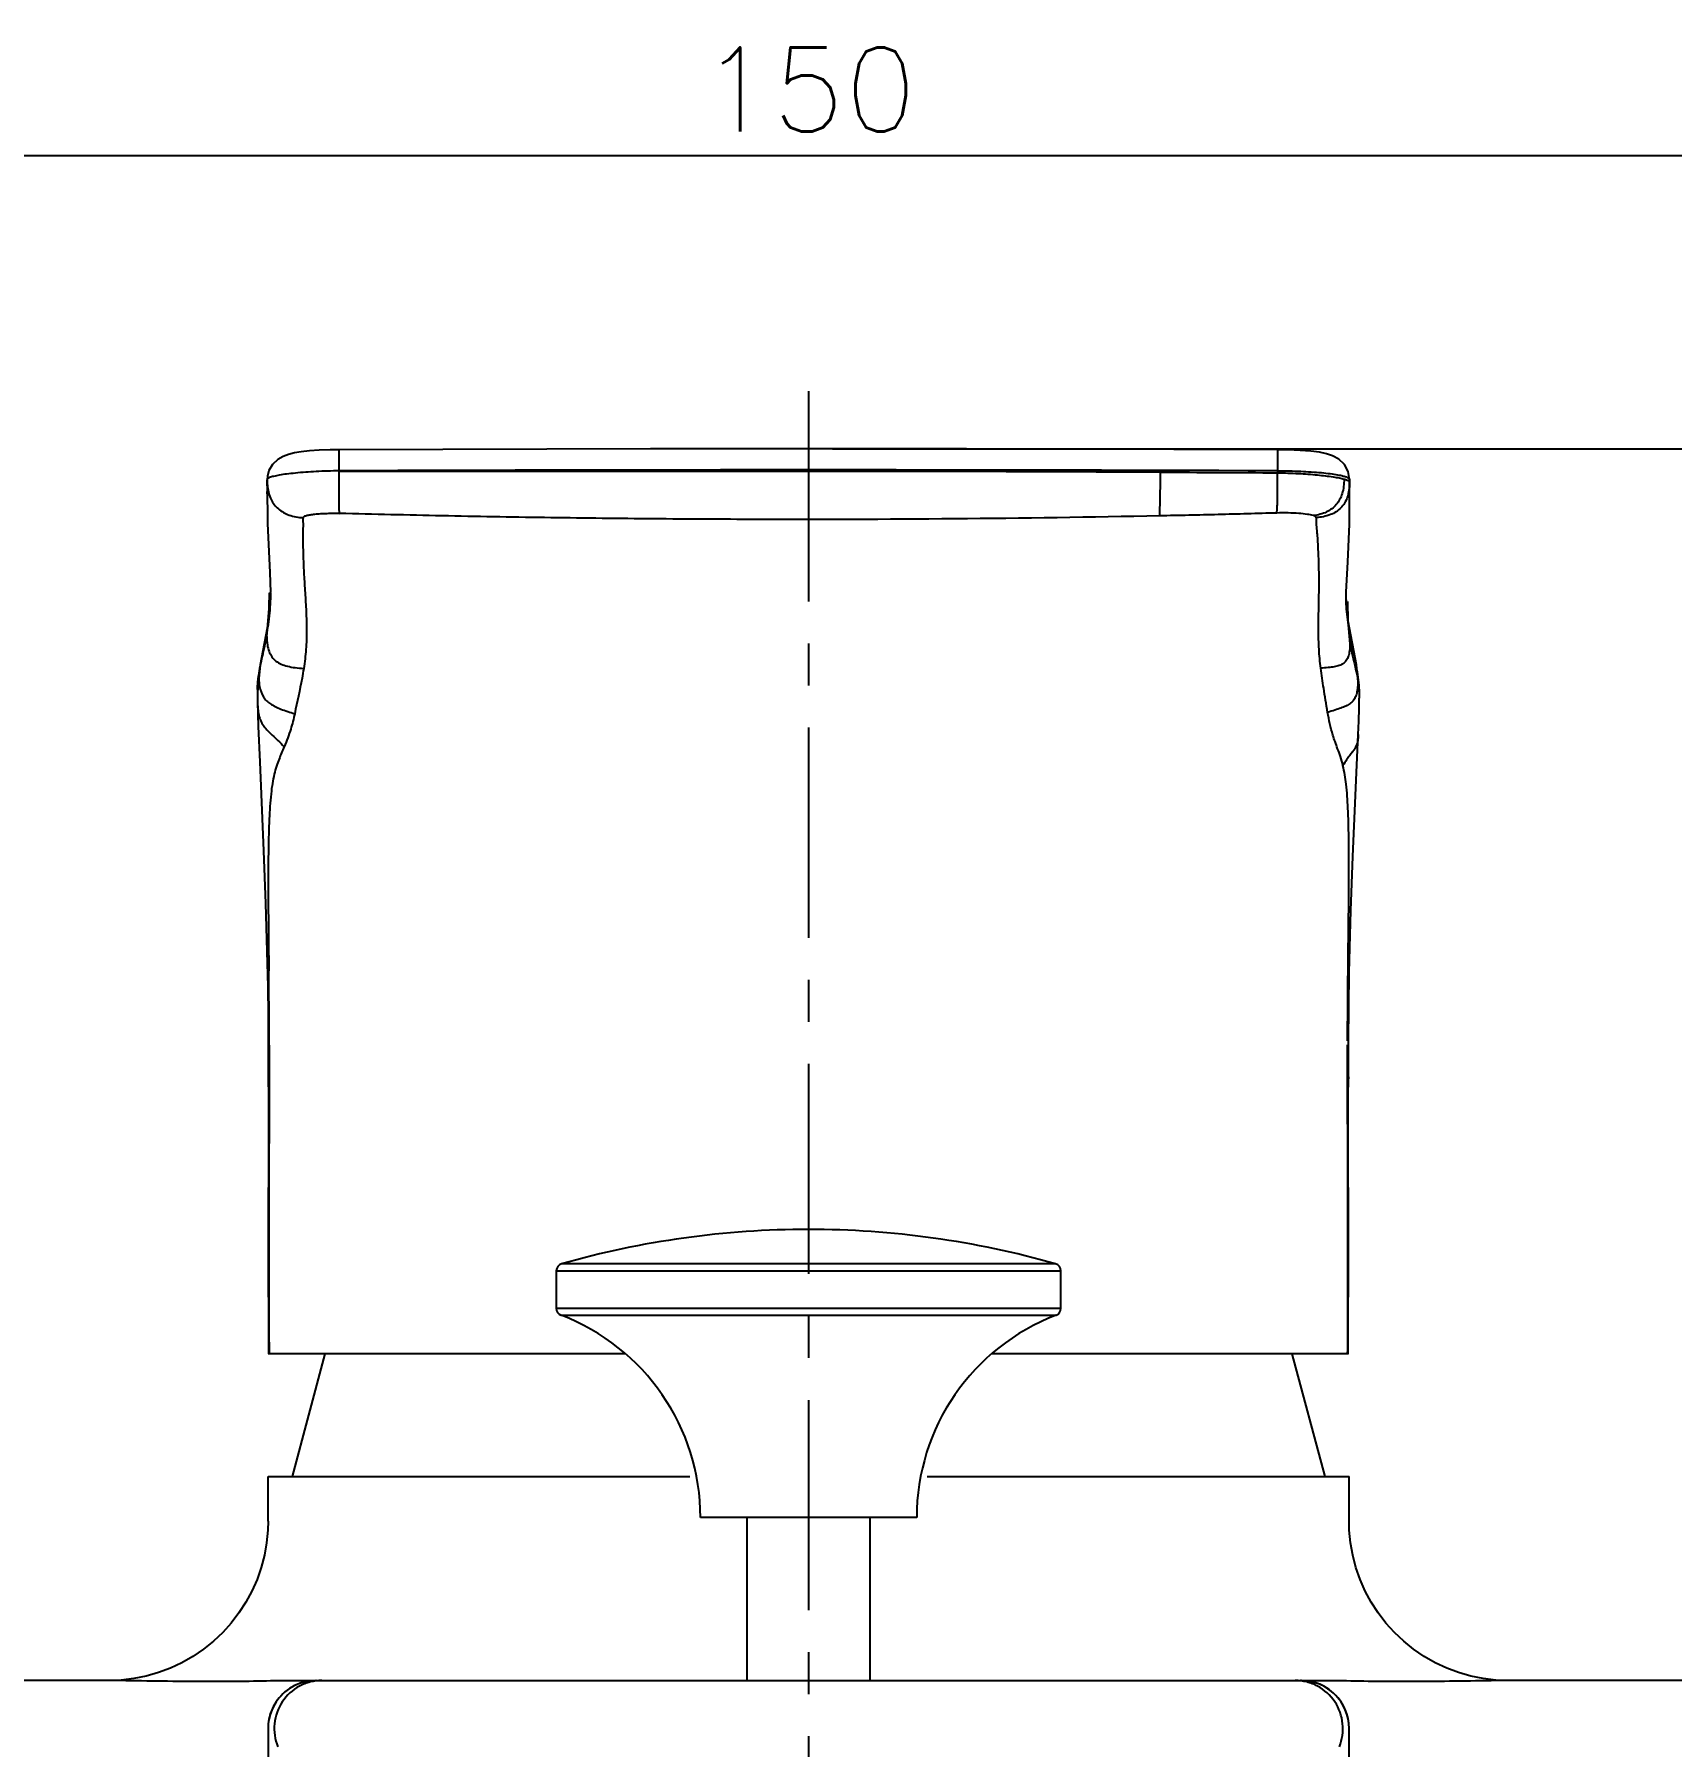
# Model space of a CAD drawing. Extents: x 38931 to 39525, y 15845 to 16265.
# Drawn here: x 39326.5 to 39394.7, y 15988 to 16059.3 of the extents above; entities that cross this region are included whole.
import ezdxf

# ---------------------------------------------------------------- set-up
doc = ezdxf.new("R2010")
doc.units = 0
doc.header["$LTSCALE"] = 7
doc.header["$MEASUREMENT"] = 0
doc.linetypes.add('CENTER', pattern=[2, 1.25, -0.25, 0.25, -0.25])
doc.layers.get('0').update_dxf_attribs({"color": 2, "linetype": 'CONTINUOUS'})
doc.layers.get('Defpoints').update_dxf_attribs({"linetype": 'CONTINUOUS'})
for name, color, linetype in [('08_ALL_FEATURES', 7, 'CONTINUOUS'), ('CL', 1, 'CENTER'), ('DIM', 2, 'CONTINUOUS'), ('DWG', 7, 'CONTINUOUS'), ('Make2D 표시선', 7, 'CONTINUOUS')]:
    doc.layers.add(name, color=color, linetype=linetype)
doc.styles.add('GHS', font='romans', dxfattribs={"bigfont": 'ghs'})
doc.dimstyles.new('DIM_WS01', dxfattribs={"dimtxt": 3.5, "dimasz": 3, "dimexe": 1, "dimexo": 1, "dimgap": 1, "dimtad": 1, "dimdec": 4, "dimzin": 9, "dimdsep": 46, "dimtxsty": 'GHS', "dimcen": -2, "dimclrd": 256, "dimclre": 256, "dimclrt": 256, "dimadec": 4, "dimazin": 2, "dimtfac": 1, "dimtdec": 4, "dimtix": 1, "dimtmove": 0, "dimatfit": 1, "dimfxl": 0, "dimtolj": 1, "dimtzin": 0, "dimlwd": -1, "dimlwe": -1, "dimarcsym": 0})

# ---------------------------------------------------------------- blocks, each defined once
blk = doc.blocks.new('*D6')
at = {"layer": 'Defpoints', "color": 0}
for p in [(39358.756, 16042.006), (39468.837, 16042.006), (39428.999, 15960.724)]:
    blk.add_point(p, dxfattribs=at)
at = {"layer": 'DIM'}
for p, q in [((39359.756, 16042.006), (39469.837, 16042.006)), ((39468.837, 15963.724), (39468.837, 16039.006)), ((39429.999, 15960.724), (39469.837, 15960.724))]:
    blk.add_line(p, q, dxfattribs=at)
for points in [[(39468.337, 16039.006), (39469.337, 16039.006), (39468.837, 16042.006)], [(39468.337, 15963.724), (39469.337, 15963.724), (39468.837, 15960.724)]]:
    blk.add_solid(points, dxfattribs=at)
at = {"layer": 'DIM', "insert": (39465.17, 16001.365), "char_height": 3.5, "attachment_point": 5, "rotation": 90, "style": 'GHS'}
blk.add_mtext('\\A1;(81.3)', dxfattribs=at)
blk = doc.blocks.new('*D7')
at = {"layer": 'Defpoints', "color": 0}
for p in [(39433.756, 16054.221), (39283.756, 15988.724), (39433.756, 15988.724)]:
    blk.add_point(p, dxfattribs=at)
at = {"layer": 'DIM'}
for p, q in [((39283.756, 15989.724), (39283.756, 16055.221)), ((39433.756, 15989.724), (39433.756, 16055.221)), ((39286.756, 16054.221), (39430.756, 16054.221))]:
    blk.add_line(p, q, dxfattribs=at)
for points in [[(39286.756, 16054.721), (39286.756, 16053.721), (39283.756, 16054.221)], [(39430.756, 16054.721), (39430.756, 16053.721), (39433.756, 16054.221)]]:
    blk.add_solid(points, dxfattribs=at)
at = {"layer": 'DIM', "insert": (39358.756, 16056.971), "char_height": 3.5, "attachment_point": 5, "style": 'GHS'}
blk.add_mtext('\\A1;150', dxfattribs=at)

msp = doc.modelspace()

# ---------------------------------------------------------------- linework, layer by layer
at = {"color": 2}
for p, q in [((39348.25697, 16007.78301), (39358.75633, 16007.78316)), ((39358.75633, 16008.07151), (39348.4766, 16008.07151)), ((39369.03605, 16008.07151), (39358.75633, 16008.07151)), ((39358.75633, 16007.78301), (39369.25568, 16007.78301)), ((39358.75633, 16006.21791), (39348.25697, 16006.21791)), ((39369.25568, 16006.21791), (39358.75633, 16006.21773)), ((39348.452, 16005.9376), (39358.75633, 16005.9376)), ((39358.75633, 16005.9376), (39369.06065, 16005.9376))]:
    msp.add_line(p, q, dxfattribs=at)
at = {"layer": '08_ALL_FEATURES', "color": 7, "linetype": 'Continuous'}
for p, q in [((39339.21947, 16041.08612), (39339.21552, 16041.97101)), ((39378.27965, 16041.97158), (39378.2757, 16041.09354)), ((39378.2757, 16041.09354), (39378.27569, 16041.00793)), ((39336.21732, 16040.4612), (39336.21929, 16040.72101)), ((39336.23141, 16040.87186), (39336.2196, 16040.72101)), ((39381.26724, 16038.86646), (39381.27509, 16040.57072)), ((39381.27526, 16040.60822), (39381.27548, 16040.6554)), ((39381.27543, 16040.72987), (39381.27549, 16040.72795)), ((39381.27549, 16040.72795), (39381.27547, 16040.60822)), ((39381.27585, 16040.60879), (39381.27616, 16040.57228)), ((39381.27878, 16039.97477), (39381.27719, 16040.57072)), ((39336.21613, 16040.15073), (39336.21665, 16040.23181)), ((39336.21635, 16040.13146), (39336.21645, 16040.23073)), ((39336.23749, 16040.14839), (39336.23798, 16040.13211)), ((39381.25772, 16039.97544), (39381.26344, 16040.15529)), ((39381.27878, 16039.97477), (39381.27878, 16040.1548)), ((39336.2029, 16034.19637), (39336.3627, 16036.00877)), ((39336.3627, 16036.00877), (39336.36267, 16036.03713)), ((39381.1299, 16035.65115), (39381.12803, 16035.70449)), ((39381.13236, 16035.7042), (39381.13226, 16035.65081)), ((39381.13226, 16035.65081), (39381.28942, 16033.8827)), ((39381.14313, 16035.6511), (39381.14167, 16035.70445)), ((39335.92882, 16033.00944), (39335.81525, 16031.87456)), ((39335.81612, 16031.91852), (39335.81666, 16031.67764)), ((39381.67867, 16031.92228), (39381.67866, 16031.62834)), ((39335.81666, 16031.67764), (39335.81943, 16031.47103)), ((39335.81935, 16031.47547), (39335.81943, 16031.47103)), ((39381.41517, 16025.02746), (39381.63757, 16030.10922)), ((39336.28603, 16020.59729), (39336.2886, 16020.27633)), ((39381.19318, 16015.69332), (39381.19355, 16015.85424)), ((39381.22707, 16015.85336), (39381.22707, 16015.85315)), ((39351.14282, 16004.32627), (39336.26717, 16004.32629)), ((39381.22755, 16004.32622), (39366.36981, 16004.32624))]:
    msp.add_line(p, q, dxfattribs=at)
for points in [[(39339.21552, 16041.97104), (39338.84809, 16041.96549), (39338.38298, 16041.94661), (39337.97791, 16041.91735), (39337.63737, 16041.87962), (39337.35614, 16041.834), (39337.11542, 16041.77641), (39336.88909, 16041.69398), (39336.65976, 16041.56127), (39336.44761, 16041.35906), (39336.2954, 16041.10134), (39336.23141, 16040.87186)], [(39378.27965, 16041.97158), (39365.33222, 16042.0056), (39352.18056, 16042.00562), (39339.2155, 16041.97159)], [(39381.2754, 16040.72987), (39381.2213, 16041.05872), (39381.0628, 16041.3562), (39380.82718, 16041.58274), (39380.57004, 16041.72183), (39380.3113, 16041.80401), (39380.01927, 16041.86208), (39379.65836, 16041.90817), (39379.21701, 16041.94315), (39378.70185, 16041.96533), (39378.27965, 16041.97158)], [(39336.21733, 16040.45951), (39336.23259, 16038.9013), (39336.33772, 16036.85697), (39336.36256, 16036.03693)], [(39381.13246, 16035.70498), (39381.13828, 16036.04074), (39381.1991, 16037.29644), (39381.26724, 16038.86646)], [(39336.30565, 16036.0101), (39336.27791, 16034.82599), (39335.92882, 16033.00944)], [(39381.67955, 16031.89095), (39381.5643, 16033.01897), (39381.2159, 16034.83314), (39381.19726, 16035.65229)], [(39335.81935, 16031.47538), (39335.85048, 16030.45092), (39335.91159, 16028.98051)], [(39381.63753, 16030.10826), (39381.65807, 16030.66193), (39381.67368, 16031.20844), (39381.6787, 16031.62993)], [(39335.91159, 16028.98051), (39336.07428, 16025.27001), (39336.15556, 16023.07438), (39336.22374, 16020.59218)], [(39381.22734, 16017.3513), (39381.2652, 16020.20945), (39381.33322, 16022.78857), (39381.41517, 16025.02746)], [(39336.22374, 16020.59218), (39336.24241, 16019.61555), (39336.25923, 16018.40726), (39336.26853, 16017.35306)], [(39336.26853, 16017.35324), (39336.2757, 16013.50588), (39336.2686, 16009.03397), (39336.27601, 16004.32629)], [(39381.21871, 16004.32622), (39381.22624, 16009.0332), (39381.21952, 16013.5045), (39381.22735, 16017.3515)]]:
    msp.add_lwpolyline(points, dxfattribs=at)
for centre, radius, start, end in [((39358.74743, 11054.28483), 4986.84316, 89.77563174, 90.224365), ((39395.41642, 16040.11809), 59.20008, 179.6695654, 179.8909847), ((39338.92784, 16040.71581), 2.70818, 179.8902689, 180.3626523), ((39378.79631, 16040.60848), 2.47954, 359.1378497, 0.0071021), ((39307.21692, 16039.94317), 74.06192, 0.1673731, 0.4866959), ((39390.21124, 16035.99146), 9.08774, 180.5112919, 181.8095618), ((39339.81311, 16031.87474), 3.99795, 175.6702338, 179.3725664), ((39343.39182, 16031.81468), 7.5757, 178.7142856, 180.0083373), ((39377.69863, 16031.87897), 3.981, 0.6234357, 4.2222952), ((39377.7764, 16031.72157), 3.90115, 2.570755, 2.9823061), ((39340.6172, 16031.55884), 4.79857, 181.0484381, 181.2929078), ((38837.29874, 16016.19092), 499.00662, 0.1134424, 0.4690746)]:
    msp.add_arc(centre, radius, start, end, dxfattribs=at)
for points, knots in [([(39339.21947, 16041.08612), (39338.89892, 16041.08655), (39338.28951, 16041.06802), (39337.56006, 16041.01522), (39337.04983, 16040.95961), (39336.74737, 16040.91648), (39336.51058, 16040.87025), (39336.37648, 16040.8324), (39336.32322, 16040.81012)], [0, 0, 0, 0, 0.32963295, 0.62663744, 0.75182674, 0.85739972, 0.94063596, 1, 1, 1, 1]), ([(39339.23541, 16039.31994), (39339.23047, 16039.34382), (39339.22351, 16039.40686), (39339.21428, 16039.60097), (39339.21552, 16039.96048), (39339.21944, 16040.48613), (39339.22026, 16040.8808), (39339.21947, 16041.08611)], [0, 0, 0, 0, 0.04141228, 0.10737413, 0.33000051, 0.65142579, 1, 1, 1, 1]), ([(39339.21948, 16041.08289), (39339.93148, 16041.08472), (39341.35546, 16041.0828), (39344.20336, 16041.08403), (39347.76319, 16041.08359), (39352.03496, 16041.08351), (39357.73066, 16041.08451), (39364.8503, 16041.08153), (39370.54597, 16041.05623), (39373.39378, 16041.04059)], [0, 0, 0, 0, 0.06250313, 0.12500385, 0.25000334, 0.37500246, 0.50000217, 0.75000042, 1, 1, 1, 1]), ([(39378.2757, 16041.09354), (39378.59825, 16041.09302), (39379.20977, 16041.07989), (39379.94228, 16041.03514), (39380.45278, 16040.98005), (39380.755, 16040.93453), (39380.99106, 16040.88438), (39381.12457, 16040.84322), (39381.17734, 16040.81918)], [0, 0, 0, 0, 0.330858, 0.62724938, 0.75239706, 0.85747322, 0.94051449, 1, 1, 1, 1]), ([(39336.32322, 16040.81012), (39336.3079, 16040.80371), (39336.28078, 16040.79086), (39336.2416, 16040.76632), (39336.21966, 16040.73851), (39336.2196, 16040.72101)], [0, 0, 0, 0, 0.3520727, 0.62902633, 1, 1, 1, 1]), ([(39336.21972, 16040.69867), (39336.21987, 16040.67496), (39336.22167, 16040.58314), (39336.22848, 16040.49139), (39336.23681, 16040.42377)], [0, 0, 0, 0, 0.25811358, 1, 1, 1, 1]), ([(39336.23681, 16040.42377), (39336.25912, 16040.24272), (39336.3273, 16039.97872), (39336.50995, 16039.68038), (39336.74168, 16039.43349), (39337.1489, 16039.21179), (39337.51942, 16039.1521), (39337.71814, 16039.14037)], [0, 0, 0, 0, 0.25417471, 0.37043093, 0.48454873, 0.72262138, 1, 1, 1, 1]), ([(39373.39377, 16041.03786), (39373.3925, 16040.81632), (39373.38826, 16040.42012), (39373.37786, 16039.89557), (39373.36917, 16039.50982), (39373.36533, 16039.29859), (39373.36666, 16039.21581)], [0, 0, 0, 0, 0.36472602, 0.6522847, 0.86370223, 1, 1, 1, 1]), ([(39373.39377, 16041.03786), (39374.2074, 16041.03341), (39375.83469, 16041.02054), (39377.46204, 16041.01627), (39378.27569, 16041.00793)], [0, 0, 0, 0, 0.49998417, 1, 1, 1, 1]), ([(39378.24115, 16039.33355), (39378.24738, 16039.35613), (39378.25664, 16039.41616), (39378.26517, 16039.52984), (39378.27036, 16039.69147), (39378.27365, 16039.99536), (39378.27259, 16040.44015), (39378.2739, 16040.81389), (39378.2757, 16041.00829)], [0, 0, 0, 0, 0.04191388, 0.10823444, 0.20407773, 0.33118396, 0.65210625, 1, 1, 1, 1]), ([(39378.27569, 16041.00793), (39378.5659, 16041.0047), (39379.12194, 16040.98779), (39379.89491, 16040.92878), (39380.46239, 16040.86328), (39380.83022, 16040.80062), (39380.98067, 16040.76676), (39381.04615, 16040.74846)], [0, 0, 0, 0, 0.3123662, 0.59848396, 0.83419613, 0.92682479, 1, 1, 1, 1]), ([(39381.04627, 16040.74847), (39381.04648, 16040.54502), (39381.01444, 16040.24779), (39380.87232, 16039.89587), (39380.72837, 16039.68019), (39380.54334, 16039.50375), (39380.23424, 16039.31656), (39379.95923, 16039.24985), (39379.77033, 16039.2289)], [0, 0, 0, 0, 0.2762685, 0.39759995, 0.51251531, 0.62567115, 0.74192487, 1, 1, 1, 1]), ([(39381.27557, 16040.57117), (39381.27258, 16040.37326), (39381.2334, 16040.08318), (39381.07577, 16039.74613), (39380.91778, 16039.54164), (39380.71665, 16039.37777), (39380.38004, 16039.20788), (39380.08754, 16039.15642), (39379.88634, 16039.14421)], [0, 0, 0, 0, 0.26593009, 0.38359334, 0.49660043, 0.61010798, 0.72919547, 1, 1, 1, 1]), ([(39381.04627, 16040.74847), (39381.08917, 16040.73628), (39381.15982, 16040.71307), (39381.22742, 16040.67769), (39381.24941, 16040.65725)], [0, 0, 0, 0, 0.59764273, 1, 1, 1, 1]), ([(39381.17734, 16040.81918), (39381.19185, 16040.81257), (39381.21758, 16040.79938), (39381.25475, 16040.77432), (39381.27542, 16040.74699), (39381.2754, 16040.72986)], [0, 0, 0, 0, 0.34876866, 0.62548538, 1, 1, 1, 1]), ([(39381.25877, 16040.64755), (39381.2614, 16040.64447), (39381.27013, 16040.63307), (39381.27544, 16040.61857), (39381.27547, 16040.60822)], [0, 0, 0, 0, 0.28089801, 1, 1, 1, 1]), ([(39337.71764, 16039.14041), (39337.69871, 16039.06798), (39337.72053, 16038.91756), (39337.71067, 16038.70232), (39337.70641, 16038.49259), (39337.70814, 16038.28917), (39337.70912, 16038.09043), (39337.71152, 16037.8322), (39337.71978, 16037.51497), (39337.73421, 16037.13834), (39337.75278, 16036.76428), (39337.77518, 16036.38948), (39337.80764, 16035.88185), (39337.8472, 16035.23665), (39337.87036, 16034.45134), (39337.84645, 16033.65602), (39337.78611, 16033.12599), (39337.74189, 16032.86231)], [0, 0, 0, 0, 0.03571972, 0.07011298, 0.10333209, 0.13565003, 0.16719938, 0.19814944, 0.25885981, 0.31859522, 0.37796966, 0.43754405, 0.49773114, 0.62066121, 0.74594686, 0.87244139, 1, 1, 1, 1]), ([(39337.71814, 16039.14038), (39337.72062, 16039.14751), (39337.72574, 16039.1629), (39337.74276, 16039.18604), (39337.77592, 16039.20585), (39337.85016, 16039.23135), (39337.97782, 16039.25788), (39338.1657, 16039.28549), (39338.39413, 16039.30633), (39338.65557, 16039.32043), (39338.93982, 16039.32599), (39339.13568, 16039.32322), (39339.23541, 16039.31994)], [0, 0, 0, 0, 0.01452529, 0.03104827, 0.05398751, 0.08751051, 0.18196864, 0.30418228, 0.4529919, 0.6231465, 0.80796403, 1, 1, 1, 1]), ([(39373.36666, 16039.21579), (39370.52273, 16039.15619), (39364.83407, 16039.07372), (39357.72255, 16039.05724), (39352.03351, 16039.08975), (39347.76694, 16039.13777), (39344.21183, 16039.20105), (39341.36803, 16039.26375), (39339.94631, 16039.30263), (39339.23542, 16039.31993)], [0, 0, 0, 0, 0.25000119, 0.50000128, 0.62500407, 0.75000437, 0.87500182, 0.93750262, 1, 1, 1, 1]), ([(39378.24113, 16039.3335), (39377.83494, 16039.32614), (39377.0227, 16039.3023), (39375.8043, 16039.26605), (39374.58549, 16039.24147), (39373.77293, 16039.22425), (39373.36666, 16039.21574)], [0, 0, 0, 0, 0.24995718, 0.49994851, 0.74997642, 1, 1, 1, 1]), ([(39379.77034, 16039.22889), (39379.68859, 16039.25355), (39379.48398, 16039.2883), (39379.13354, 16039.32152), (39378.70688, 16039.34203), (39378.40107, 16039.33887), (39378.24115, 16039.33355)], [0, 0, 0, 0, 0.16669076, 0.40324136, 0.68761941, 1, 1, 1, 1]), ([(39379.88654, 16039.14422), (39379.8837, 16039.15188), (39379.87684, 16039.16837), (39379.85641, 16039.19222), (39379.81974, 16039.2136), (39379.7889, 16039.22377), (39379.77033, 16039.2289)], [0, 0, 0, 0, 0.1630912, 0.35383347, 0.6152379, 1, 1, 1, 1]), ([(39380.07814, 16032.87509), (39380.04183, 16033.13861), (39379.99466, 16033.66777), (39379.97705, 16034.46072), (39379.98819, 16035.24546), (39380.00616, 16036.01743), (39380.00831, 16036.65219), (39379.99992, 16037.15429), (39379.98808, 16037.53137), (39379.97316, 16037.84805), (39379.95976, 16038.10514), (39379.94821, 16038.30246), (39379.93453, 16038.50402), (39379.91447, 16038.71112), (39379.89263, 16038.92336), (39379.91035, 16039.07409), (39379.88634, 16039.14421)], [0, 0, 0, 0, 0.12714317, 0.25357038, 0.37896782, 0.50222755, 0.62264357, 0.68232596, 0.7422413, 0.80295356, 0.83385182, 0.86528762, 0.89741771, 0.93044245, 0.96457523, 1, 1, 1, 1]), ([(39335.82657, 16032.17657), (39335.8506, 16032.49865), (39335.93594, 16032.97877), (39336.06848, 16033.61351), (39336.16559, 16034.09183), (39336.25319, 16034.57018), (39336.32349, 16035.04893), (39336.36482, 16035.52871), (39336.37167, 16035.8488), (39336.37151, 16036.00853)], [0, 0, 0, 0, 0.24994287, 0.37606326, 0.50206997, 0.62759711, 0.75238601, 0.87638965, 1, 1, 1, 1]), ([(39381.66882, 16032.17207), (39381.64756, 16032.46421), (39381.57443, 16032.90035), (39381.45573, 16033.47675), (39381.3661, 16033.91107), (39381.28222, 16034.3455), (39381.20939, 16034.78005), (39381.1545, 16035.21504), (39381.13544, 16035.50596), (39381.1299, 16035.65115)], [0, 0, 0, 0, 0.24937596, 0.37528419, 0.5012442, 0.62688663, 0.75196357, 0.87630642, 1, 1, 1, 1]), ([(39335.86938, 16032.56551), (39335.91032, 16032.83718), (39336.02456, 16033.38067), (39336.1494, 16033.92121), (39336.20394, 16034.19594)], [0, 0, 0, 0, 0.49517076, 1, 1, 1, 1]), ([(39336.20394, 16034.19788), (39336.20411, 16034.08146), (39336.21607, 16033.86734), (39336.28529, 16033.57512), (39336.4077, 16033.33988), (39336.58425, 16033.16043), (39336.8095, 16033.03252), (39337.07965, 16032.94583), (39337.39518, 16032.89037), (39337.62129, 16032.87025), (39337.74189, 16032.86231)], [0, 0, 0, 0, 0.14897008, 0.2733129, 0.38152977, 0.48397062, 0.59082517, 0.70975169, 0.84534885, 1, 1, 1, 1]), ([(39381.28849, 16033.8827), (39381.28823, 16033.78491), (39381.28103, 16033.60954), (39381.23553, 16033.37414), (39381.1493, 16033.19179), (39381.01586, 16033.0612), (39380.84065, 16032.97799), (39380.62619, 16032.92693), (39380.3678, 16032.89529), (39380.18017, 16032.88187), (39380.07834, 16032.87511)], [0, 0, 0, 0, 0.15822016, 0.28331548, 0.38570011, 0.4794048, 0.57916657, 0.69566508, 0.83486595, 1, 1, 1, 1]), ([(39381.28849, 16033.8827), (39381.31494, 16033.75256), (39381.42972, 16033.24257), (39381.56233, 16032.73563), (39381.62343, 16032.35043)], [0, 0, 0, 0, 0.25400401, 1, 1, 1, 1]), ([(39335.81802, 16031.98466), (39335.8205, 16032.08933), (39335.83036, 16032.28356), (39335.85604, 16032.47625), (39335.86938, 16032.5648)], [0, 0, 0, 0, 0.53897538, 1, 1, 1, 1]), ([(39335.86938, 16032.56551), (39335.86944, 16032.52312), (39335.87218, 16032.36954), (39335.88582, 16032.21577), (39335.90593, 16032.10635)], [0, 0, 0, 0, 0.27590679, 1, 1, 1, 1]), ([(39337.74241, 16032.86228), (39337.71967, 16032.72667), (39337.60843, 16032.09546), (39337.47514, 16031.46836), (39337.36661, 16030.9768)], [0, 0, 0, 0, 0.21455001, 1, 1, 1, 1]), ([(39380.36173, 16031.03484), (39380.3039, 16031.36963), (39380.20391, 16031.98226), (39380.11669, 16032.59681), (39380.07834, 16032.87511)], [0, 0, 0, 0, 0.54738163, 1, 1, 1, 1]), ([(39335.90593, 16032.10635), (39335.9334, 16031.95692), (39336.00441, 16031.74028), (39336.1889, 16031.51354), (39336.35721, 16031.37951), (39336.55939, 16031.26704), (39336.89604, 16031.12526), (39337.17208, 16031.03851), (39337.36661, 16030.9768)], [0, 0, 0, 0, 0.23204715, 0.33604045, 0.4427133, 0.55863088, 0.68831847, 1, 1, 1, 1]), ([(39381.61711, 16032.14084), (39381.61159, 16032.05416), (39381.59431, 16031.89692), (39381.53324, 16031.68469), (39381.43388, 16031.51688), (39381.29457, 16031.38852), (39381.11822, 16031.28903), (39380.90368, 16031.20415), (39380.64712, 16031.12161), (39380.46172, 16031.06565), (39380.36177, 16031.03486)], [0, 0, 0, 0, 0.14139385, 0.25667251, 0.35688432, 0.45468188, 0.56135295, 0.68472387, 0.8297602, 1, 1, 1, 1]), ([(39381.62343, 16032.35043), (39381.62339, 16032.33198), (39381.62282, 16032.26208), (39381.62037, 16032.19218), (39381.61711, 16032.14084)], [0, 0, 0, 0, 0.26398878, 1, 1, 1, 1]), ([(39381.62343, 16032.35017), (39381.62612, 16032.33317), (39381.63646, 16032.26776), (39381.64615, 16032.20224), (39381.65222, 16032.15362)], [0, 0, 0, 0, 0.26005333, 1, 1, 1, 1]), ([(39381.65222, 16032.15362), (39381.65442, 16032.13596), (39381.66332, 16032.05981), (39381.6692, 16031.98332), (39381.67227, 16031.92454)], [0, 0, 0, 0, 0.23218569, 1, 1, 1, 1]), ([(39381.67362, 16031.89655), (39381.67448, 16031.87745), (39381.67774, 16031.79133), (39381.6787, 16031.70514), (39381.6787, 16031.63809)], [0, 0, 0, 0, 0.22190514, 1, 1, 1, 1]), ([(39335.81985, 16031.45056), (39335.82235, 16031.33959), (39335.83361, 16031.13844), (39335.88356, 16030.86318), (39335.96897, 16030.63558), (39336.09191, 16030.44031), (39336.25088, 16030.25918), (39336.44584, 16030.07083), (39336.67889, 16029.85447), (39336.84398, 16029.6951), (39336.93231, 16029.60662)], [0, 0, 0, 0, 0.14828561, 0.26867653, 0.37231989, 0.47093126, 0.57515615, 0.69352149, 0.83298384, 1, 1, 1, 1]), ([(39337.36658, 16030.97681), (39337.31923, 16030.76237), (39337.20297, 16030.29621), (39337.03274, 16029.84654), (39336.93231, 16029.60662)], [0, 0, 0, 0, 0.4578098, 1, 1, 1, 1]), ([(39380.99923, 16028.8192), (39380.96758, 16028.9453), (39380.90015, 16029.18145), (39380.78357, 16029.51115), (39380.67311, 16029.80673), (39380.50625, 16030.30372), (39380.41691, 16030.71569), (39380.36177, 16031.03486)], [0, 0, 0, 0, 0.16896727, 0.31886684, 0.45439098, 0.57905371, 1, 1, 1, 1]), ([(39381.63753, 16030.10826), (39381.6348, 16030.0399), (39381.62667, 16029.91843), (39381.59646, 16029.75402), (39381.54641, 16029.62027), (39381.47547, 16029.50167), (39381.38477, 16029.37947), (39381.27361, 16029.23369), (39381.14029, 16029.04578), (39381.04868, 16028.90137), (39380.99922, 16028.81919)], [0, 0, 0, 0, 0.13972773, 0.24834002, 0.34018276, 0.42967853, 0.52960074, 0.65092215, 0.80410845, 1, 1, 1, 1]), ([(39336.93224, 16029.60669), (39336.86038, 16029.435), (39336.74164, 16029.17014), (39336.6011, 16028.78896), (39336.50776, 16028.45058), (39336.43297, 16028.06285), (39336.35371, 16027.43995), (39336.29648, 16026.52845), (39336.26698, 16025.28786), (39336.26198, 16023.86561), (39336.2715, 16022.28196), (39336.28131, 16021.17455), (39336.28603, 16020.59729)], [0, 0, 0, 0, 0.06136282, 0.09566543, 0.13383757, 0.17695266, 0.22574596, 0.34077158, 0.47785303, 0.63487116, 0.80966826, 1, 1, 1, 1]), ([(39381.19382, 16017.35239), (39381.19695, 16018.61559), (39381.21689, 16020.97648), (39381.25233, 16023.80485), (39381.24804, 16025.77395), (39381.22029, 16026.97864), (39381.15472, 16027.97543), (39381.06352, 16028.56555), (39380.99927, 16028.81917)], [0, 0, 0, 0, 0.33005081, 0.61687308, 0.73903586, 0.84453909, 0.93164026, 1, 1, 1, 1]), ([(39336.22374, 16020.59184), (39336.2242, 16020.57062), (39336.23272, 16020.46312), (39336.26349, 16020.35893), (39336.28864, 16020.27629)], [0, 0, 0, 0, 0.19719275, 1, 1, 1, 1]), ([(39336.30435, 16017.179), (39336.30541, 16016.11108), (39336.30144, 16013.97073), (39336.28686, 16010.75863), (39336.28722, 16007.54229), (39336.29556, 16005.39841), (39336.2989, 16004.32631)], [0, 0, 0, 0, 0.24926778, 0.49958503, 0.74975559, 1, 1, 1, 1]), ([(39381.19582, 16004.32631), (39381.19915, 16005.39937), (39381.20757, 16007.54515), (39381.20838, 16010.76433), (39381.19449, 16013.97961), (39381.19152, 16016.1222), (39381.19333, 16017.19141)], [0, 0, 0, 0, 0.25022693, 0.50037438, 0.75067389, 1, 1, 1, 1]), ([(39336.26826, 16015.85491), (39336.26847, 16015.82226), (39336.27282, 16015.76246), (39336.29042, 16015.70382), (39336.30417, 16015.68034)], [0, 0, 0, 0, 0.54536807, 1, 1, 1, 1]), ([(39381.22707, 16015.85315), (39381.22687, 16015.82321), (39381.22273, 16015.7681), (39381.20595, 16015.71427), (39381.19309, 16015.6926)], [0, 0, 0, 0, 0.5430035, 1, 1, 1, 1])]:
    msp.add_open_spline(points, degree=3, knots=knots, dxfattribs=at)
msp.add_open_spline([(39381.24941, 16040.65725), (39381.2527, 16040.65419), (39381.25585, 16040.65096), (39381.25877, 16040.64755)], degree=3, dxfattribs=at)
at = {"layer": 'CL'}
msp.add_line((39358.75612, 16044.40427), (39358.75612, 15933.88869), dxfattribs=at)
at = {"layer": 'DWG', "linetype": 'Continuous'}
for p, q in [((39336.25746, 15997.36387), (39336.25712, 15999.21593)), ((39336.25724, 15999.21593), (39353.81914, 15999.21911)), ((39363.69351, 15999.21911), (39381.25501, 15999.21593)), ((39381.25479, 15997.36387), (39381.25501, 15999.21593)), ((39381.25479, 15997.36404), (39381.25479, 15997.36387)), ((39330.34244, 15990.72408), (39285.75612, 15990.72408)), ((39330.14623, 15990.74493), (39329.62081, 15990.72408)), ((39330.67098, 15990.80766), (39330.14623, 15990.74493)), ((39336.90513, 15990.72408), (39380.60711, 15990.72408)), ((39379.27062, 15990.72403), (39379.23737, 15990.72408)), ((39431.75612, 15990.72408), (39387.1698, 15990.72408)), ((39387.89143, 15990.72408), (39387.36601, 15990.74493)), ((39336.25612, 15988.72451), (39336.25612, 15986.90803)), ((39381.25612, 15986.90803), (39381.25611, 15988.73066))]:
    msp.add_line(p, q, dxfattribs=at)
for points in [[(39336.2593, 15997.36404), (39336.24835, 15996.97928), (39336.19737, 15996.45586), (39336.10501, 15995.93809), (39335.97169, 15995.42854), (39335.79824, 15994.93063), (39335.58536, 15994.44747), (39335.33439, 15993.9819), (39335.0468, 15993.5374), (39334.7244, 15993.11694), (39334.36946, 15992.7233), (39333.98406, 15992.35927), (39333.57082, 15992.02703), (39333.1325, 15991.72883), (39332.67193, 15991.46679), (39332.19249, 15991.24239), (39331.69707, 15991.05712), (39331.1888, 15990.91194), (39330.67098, 15990.80766)], [(39387.36601, 15990.74493), (39386.84127, 15990.80766), (39386.32344, 15990.91194), (39385.81517, 15991.05712), (39385.31975, 15991.24239), (39384.84032, 15991.46679), (39384.37974, 15991.72883), (39383.94142, 15992.02703), (39383.52818, 15992.35927), (39383.14278, 15992.7233), (39382.78785, 15993.11694), (39382.46544, 15993.5374), (39382.17786, 15993.9819), (39381.92688, 15994.44747), (39381.714, 15994.93063), (39381.54055, 15995.42854), (39381.40723, 15995.93809), (39381.31488, 15996.45586), (39381.26389, 15996.97928), (39381.25294, 15997.36404)], [(39338.24037, 15990.72402), (39338.10477, 15990.71834), (39337.97117, 15990.70368), (39337.84071, 15990.68046), (39337.71395, 15990.64919), (39337.59162, 15990.61046), (39337.47394, 15990.56478), (39337.36103, 15990.5126), (39337.25326, 15990.45447), (39337.15077, 15990.39088), (39337.05382, 15990.32235), (39336.9625, 15990.24938), (39336.87694, 15990.17248), (39336.79718, 15990.0921), (39336.72325, 15990.00873), (39336.65513, 15989.92277), (39336.59281, 15989.83468), (39336.53622, 15989.74484), (39336.48529, 15989.65369), (39336.4399, 15989.56156), (39336.39999, 15989.46891), (39336.36539, 15989.37611), (39336.33597, 15989.28357), (39336.31157, 15989.19176), (39336.29191, 15989.10074), (39336.27669, 15989.01016), (39336.26589, 15988.92154), (39336.25924, 15988.83579), (39336.25635, 15988.75411), (39336.25613, 15988.72812)], [(39381.25611, 15988.73071), (39381.25543, 15988.77667), (39381.25116, 15988.86491), (39381.2425, 15988.95714), (39381.22906, 15989.05201), (39381.2105, 15989.14883), (39381.18673, 15989.24633), (39381.15743, 15989.34461), (39381.12228, 15989.44343), (39381.08111, 15989.54226), (39381.03377, 15989.64058), (39380.9801, 15989.73795), (39380.92, 15989.83383), (39380.85335, 15989.92777), (39380.78011, 15990.01926), (39380.70021, 15990.10778), (39380.61367, 15990.19278), (39380.5205, 15990.27371), (39380.42081, 15990.34997), (39380.31471, 15990.42096), (39380.20242, 15990.48604), (39380.08415, 15990.54462), (39379.96031, 15990.59601), (39379.83107, 15990.63966), (39379.69674, 15990.67494), (39379.55805, 15990.70116), (39379.41553, 15990.71772), (39379.27062, 15990.72403)]]:
    msp.add_lwpolyline(points, dxfattribs=at)
for centre, start, end in [((39338.25612, 15988.72408), 89.9710419, 179.9938985), ((39379.25612, 15988.72408), 0.1886411, 90.0289581)]:
    msp.add_arc(centre, 2, start, end, dxfattribs=at)
for points, knots in [([(39330.34244, 15990.72408), (39330.91885, 15990.72415), (39332.07921, 15990.70647), (39333.78806, 15990.68644), (39335.39929, 15990.70011), (39336.42628, 15990.72415), (39336.90498, 15990.72408)], [0, 0, 0, 0, 0.26348461, 0.53046262, 0.78117911, 1, 1, 1, 1]), ([(39338.49958, 15990.72408), (39338.33799, 15990.72408), (39338.01317, 15990.68372), (39337.40657, 15990.44914), (39336.78297, 15989.88404), (39336.50135, 15989.09039), (39336.51508, 15988.4371), (39336.60069, 15988.11897), (39336.66179, 15987.96817)], [0, 0, 0, 0, 0.12492605, 0.24994794, 0.49874356, 0.74835768, 0.87420474, 1, 1, 1, 1]), ([(39380.85045, 15987.96817), (39380.91155, 15988.11897), (39380.99716, 15988.4371), (39381.01089, 15989.09039), (39380.72927, 15989.88404), (39380.10567, 15990.44914), (39379.49908, 15990.68372), (39379.17425, 15990.72408), (39379.01266, 15990.72408)], [0, 0, 0, 0, 0.12579528, 0.25164235, 0.50125648, 0.75005209, 0.87507397, 1, 1, 1, 1]), ([(39380.60727, 15990.72408), (39381.08596, 15990.72415), (39382.11295, 15990.70011), (39383.72419, 15990.68644), (39385.43304, 15990.70647), (39386.5934, 15990.72415), (39387.1698, 15990.72408)], [0, 0, 0, 0, 0.21882089, 0.46953738, 0.73651539, 1, 1, 1, 1])]:
    msp.add_open_spline(points, degree=3, knots=knots, dxfattribs=at)
at = {"layer": 'Make2D 표시선'}
for p, q in [((39348.25633, 16007.78301), (39348.25633, 16006.21791)), ((39369.038, 16008.07168), (39369.03771, 16008.07177)), ((39369.25633, 16006.21791), (39369.25633, 16007.78301)), ((39348.45, 16005.93739), (39348.45028, 16005.93728)), ((39338.62705, 16004.32629), (39337.25778, 15999.21611)), ((39380.25778, 15999.21611), (39378.88853, 16004.32623)), ((39363.25633, 15997.50872), (39354.25633, 15997.50872)), ((39356.20633, 15990.72359), (39356.20633, 15997.50872)), ((39361.30633, 15997.50872), (39361.30633, 15990.72456))]:
    msp.add_line(p, q, dxfattribs=at)
for centre, radius, start, end in [((39358.75633, 15972.00871), 37.50001, 90.0001991, 105.9102321), ((39358.75632, 15972.00871), 37.50001, 74.0897675, 89.9997941), ((39348.55596, 16007.78301), 0.3, 105.9130321, 179.9989587), ((39368.95669, 16007.78301), 0.3, 0.0006973, 74.087255), ((39348.55595, 16006.21792), 0.3, 180.0008766, 249.1290794), ((39368.95669, 16006.21792), 0.30001, 290.8712474, 359.9988519), ((39345.2355, 15997.50872), 9.02083, 359.9999804, 69.1128869), ((39372.27716, 15997.50872), 9.02083, 110.8871322, 179.9999992)]:
    msp.add_arc(centre, radius, start, end, dxfattribs=at)

# ---------------------------------------------------------------- dimensions: what is measured, and where the dimension line sits
at = {"layer": 'DIM'}
dim = msp.add_linear_dim(base=(39433.75612, 16054.22139), p1=(39283.75612, 15988.72398), p2=(39433.75612, 15988.72397), dimstyle='DIM_WS01', dxfattribs=at)
dim.commit()
dim.dimension.update_dxf_attribs({"geometry": '*D7', "text_midpoint": (39358.75612, 16056.97139)})
dim = msp.add_linear_dim(base=(39468.83707, 16042.00561), p1=(39428.99875, 15960.72408), p2=(39358.75639, 16042.00561), angle=90, text='(81.3)', dimstyle='DIM_WS01', dxfattribs=at)
dim.commit()
dim.dimension.update_dxf_attribs({"geometry": '*D6', "text_midpoint": (39465.1704, 16001.36485)})

doc.saveas('drawing.dxf')
